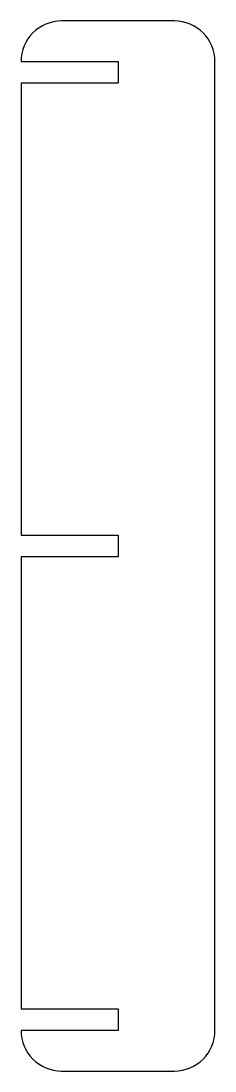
# Model space of a CAD drawing. Header units: millimetres. Extents: x -24 to 0, y 0 to 130.
import ezdxf

# ---------------------------------------------------------------- set-up
doc = ezdxf.new("R2010")
doc.units = ezdxf.units.MM

msp = doc.modelspace()

# ---------------------------------------------------------------- linework, layer by layer
msp.add_lwpolyline([(-24, 66.35), (-12, 66.35), (-12, 63.65), (-24, 63.65), (-24, 7.7), (-12, 7.7), (-12, 5), (-24, 5, 0.414214), (-19, 0), (-5, 0, 0.414214), (0, 5), (0, 125, 0.414214), (-5, 130), (-19, 130, 0.414214), (-24, 125), (-12, 125), (-12, 122.3), (-24, 122.3)], format="xyb", close=True)

doc.saveas('drawing.dxf')
